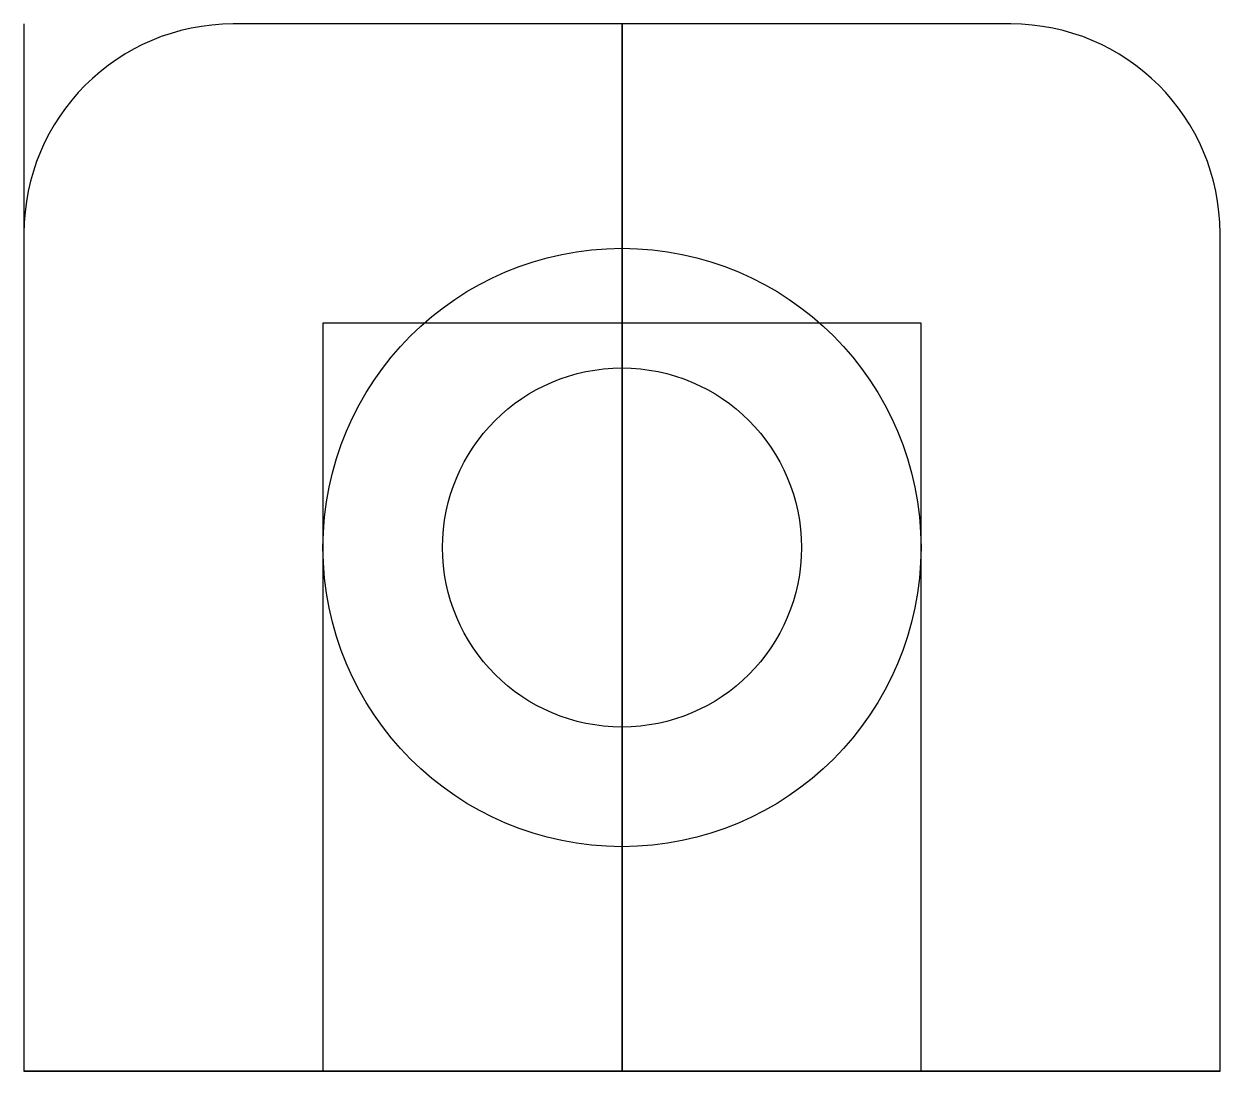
# Model space of a CAD drawing. Header units: millimetres. Extents: x 0 to 400, y 0 to 350.
import ezdxf

# ---------------------------------------------------------------- set-up
doc = ezdxf.new("R2010")
doc.units = ezdxf.units.MM
for name, color, linetype in [('front-VIS', 7, 'Continuous'), ('sech-HAT', 7, 'Continuous'), ('sech-HID', 7, 'Continuous'), ('sech-VIS', 7, 'Continuous'), ('top-HID', 7, 'Continuous'), ('top-VIS', 7, 'Continuous')]:
    doc.layers.add(name, color=color, linetype=linetype)

msp = doc.modelspace()

# ---------------------------------------------------------------- hatches: boundary and pattern name
at = {"layer": 'sech-HAT', "extrusion": (-1, 0, 0)}
h = msp.add_hatch(dxfattribs=at)
h.set_pattern_fill('_USER', color=256, scale=3, angle=45, style=0, pattern_type=0)
h.set_pattern_definition([(45, (8e-14, 350), (-2.12132, 2.12132), [])])
h.paths.add_polyline_path([(-250, 0), (-250, 170), (0, 170), (0, 200), (-75, 200), (-75, 310), (-115, 350), (-235, 350), (-275, 310), (-275, 200), (-350, 200), (-350, 0)])

# ---------------------------------------------------------------- linework, layer by layer
at = {"layer": 'front-VIS'}
for p, q in [((100, 0), (0, 0)), ((300, 0), (100, 0)), ((100, 0), (100, 0, 170)), ((400, 0), (300, 0)), ((300, 0, 170), (300, 0)), ((0, 0, 200), (400, 0, 200)), ((0, 0, 200), (0, 0)), ((300, 0, 310), (100, 0, 310)), ((100, 0, 170), (300, 0, 170)), ((140, 0, 350), (100, 0, 310)), ((100, 0, 200), (100, 0, 310)), ((140, 0, 350), (260, 0, 350)), ((260, 0, 350), (300, 0, 310)), ((300, 0, 200), (300, 0, 310)), ((400, 0, 200), (400, 0))]:
    msp.add_line(p, q, dxfattribs=at)
at = {"layer": 'sech-HID'}
for p, q in [((200, 275, 200), (200, 75, 200)), ((200, 75, 310), (200, 275, 310))]:
    msp.add_line(p, q, dxfattribs=at)
at = {"layer": 'sech-VIS'}
for p, q in [((200, 275, 200), (200, 350, 200)), ((200, 350, 200), (200, 350)), ((200, 350), (200, 250)), ((200, 275, 310), (200, 275, 200)), ((200, 235, 350), (200, 275, 310)), ((200, 0), (200, 250)), ((200, 250), (200, 250, 170)), ((200, 250, 170), (200, 0, 170)), ((200, 115, 350), (200, 235, 350)), ((200, 75, 310), (200, 115, 350)), ((200, 0, 200), (200, 75, 200)), ((200, 75, 200), (200, 75, 310)), ((200, 0, 170), (200, 0)), ((200, 0, 170), (200, 0, 200))]:
    msp.add_line(p, q, dxfattribs=at)
at = {"layer": 'top-HID'}
for p, q in [((100, 250, 350), (100, 0, 350)), ((300, 250, 350), (100, 250, 350)), ((300, 0, 350), (300, 250, 350))]:
    msp.add_line(p, q, dxfattribs=at)
at = {"layer": 'top-VIS'}
for p, q in [((330, 350, 350), (70, 350, 350)), ((0, 280, 350), (0, 0, 350)), ((400, 0, 350), (400, 280, 350)), ((0, 0, 350), (400, 0, 350))]:
    msp.add_line(p, q, dxfattribs=at)
for radius in [100, 60]:
    msp.add_circle((200, 175, 350), radius, dxfattribs=at)
for centre, start, end in [((70, 280, 350), 90, 180), ((330, 280, 350), 0, 90)]:
    msp.add_arc(centre, 70, start, end, dxfattribs=at)

doc.saveas('drawing.dxf')
